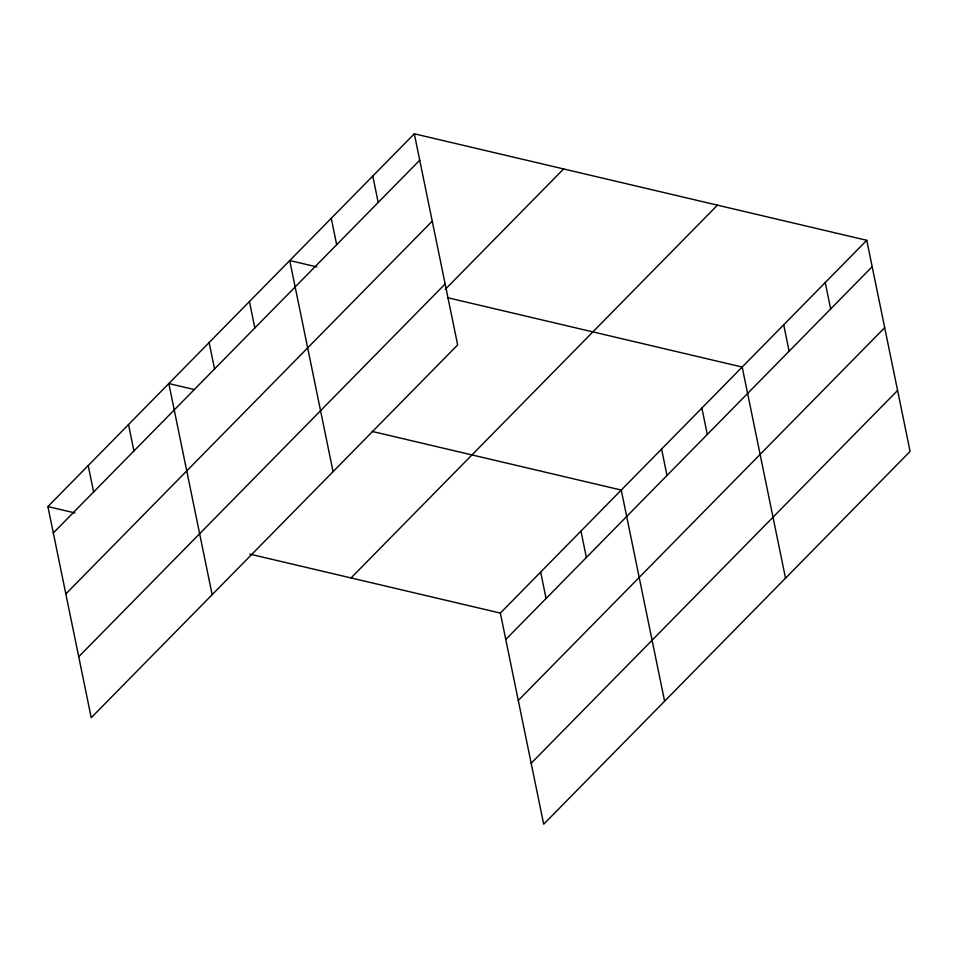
<?xml version="1.0" encoding="UTF-8"?>
<svg xmlns="http://www.w3.org/2000/svg" width="958" height="958" viewBox="0 0 958 958"><rect width="100%" height="100%" fill="white"/><g stroke="black" fill="none" stroke-linecap="round" stroke-linejoin="round"><path stroke-width="1.44" d="M414.311 133.797L457.649 344.916L91.238 717.698L47.9 506.578L414.311 133.797L866.762 240.302L910.1 451.422L543.689 824.203L500.351 613.084L866.762 240.302M53.325 532.971L419.736 160.202M65.827 593.936L432.238 221.154M78.724 656.733L445.135 283.963M445.266 289.352L563.615 168.943M351.047 577.937L717.458 205.156M505.776 639.477L872.187 266.707M518.29 700.442L884.689 327.66M531.175 763.251L897.586 390.469M316.751 266.899L289.735 260.54L333.073 471.659M447.59 297.698L742.187 367.046L785.524 578.177M194.414 389.583L168.812 383.559L212.149 594.678M372.255 431.447L621.263 490.065L664.601 701.184M47.9 506.578L74.916 512.937M249.906 554.131L500.351 613.084M825.233 282.55L830.658 308.955M783.704 324.798L789.129 351.203M701.879 408.048L707.291 434.453M661.571 449.062L666.996 475.455M580.967 531.067L586.38 557.472M540.659 572.082L546.072 598.475M372.782 176.044L378.206 202.449M331.252 218.292L336.677 244.697M249.427 301.542L254.84 327.947M209.119 342.545L214.544 368.95M128.516 424.562L133.928 450.967M88.208 465.564L93.621 491.969"/></g></svg>
